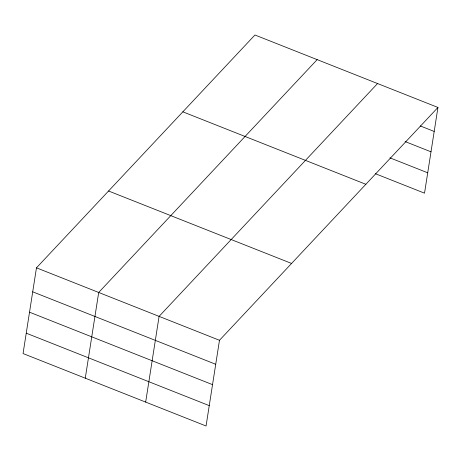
<?xml version="1.0" encoding="UTF-8"?>
<svg xmlns="http://www.w3.org/2000/svg" width="461" height="461" viewBox="0 0 461 461"><rect width="100%" height="100%" fill="white"/><g stroke="black" fill="none" stroke-linecap="round" stroke-linejoin="round"><path stroke-width="0.69" d="M36.471 267.829L23.05 353.547L206.061 425.999L219.482 340.287L437.95 107.453L254.939 35.001L36.471 267.829L219.482 340.287M85.273 378.181L98.694 292.47L317.162 59.636M145.67 402.09L159.091 316.379L377.553 83.545M437.95 107.453L424.529 193.171L375.415 173.722M420.253 125.928L434.193 131.448M405.121 141.567L431 151.813M389.891 157.823L427.716 172.8M182.844 111.833L365.855 184.291M108.566 190.998L291.577 263.456M32.714 291.825L215.725 364.282M29.527 312.195L212.538 384.647M26.237 333.176L209.254 405.634"/></g></svg>
